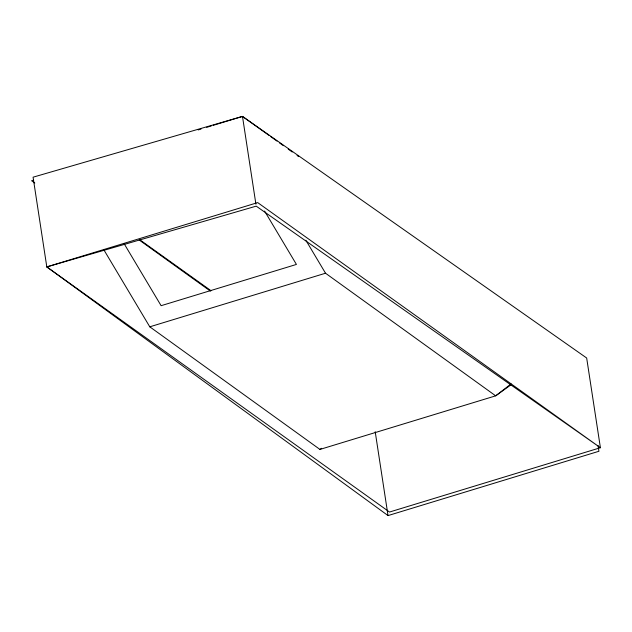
<?xml version="1.0" encoding="UTF-8"?>
<svg xmlns="http://www.w3.org/2000/svg" width="632" height="632" viewBox="0 0 632 632"><rect width="100%" height="100%" fill="white"/><g stroke="black" fill="none" stroke-linecap="round" stroke-linejoin="round"><path stroke-width="0.95" d="M511.106 383.901L495.678 395.837L319.942 449.431L149.784 326.815L103.909 249.901M319.942 449.431L321.522 448.293M511.493 384.438L495.678 395.837L325.52 273.222L305.833 240.207M33.385 180.183L31.6 180.728L34.807 183.027M198.187 129.931L201.016 129.062M206.672 127.34L211.38 125.902M213.268 125.326L242.483 116.414L586.67 358.004L600.4 447.725L389.517 512.038L46.808 266.909L33.077 177.189L242.483 116.414L268.971 135.367M46.808 266.909L257.698 202.603L600.4 447.725L256.213 206.143L46.808 266.909L388.032 515.586L598.923 451.272L598.022 445.418M149.784 326.815L325.52 273.222M270.575 136.512L276.998 141.102M279.407 142.824L283.413 145.7M288.232 149.144L292.245 152.012M297.064 155.456L298.667 156.602M139.704 239.686L211.064 290.728M139.151 239.947L210.401 291.115M264.595 211.056L296.424 264.429L161.105 305.69L124.22 243.857M375.203 431.711L388.032 515.586M242.483 116.414L255.913 204.191"/></g></svg>
